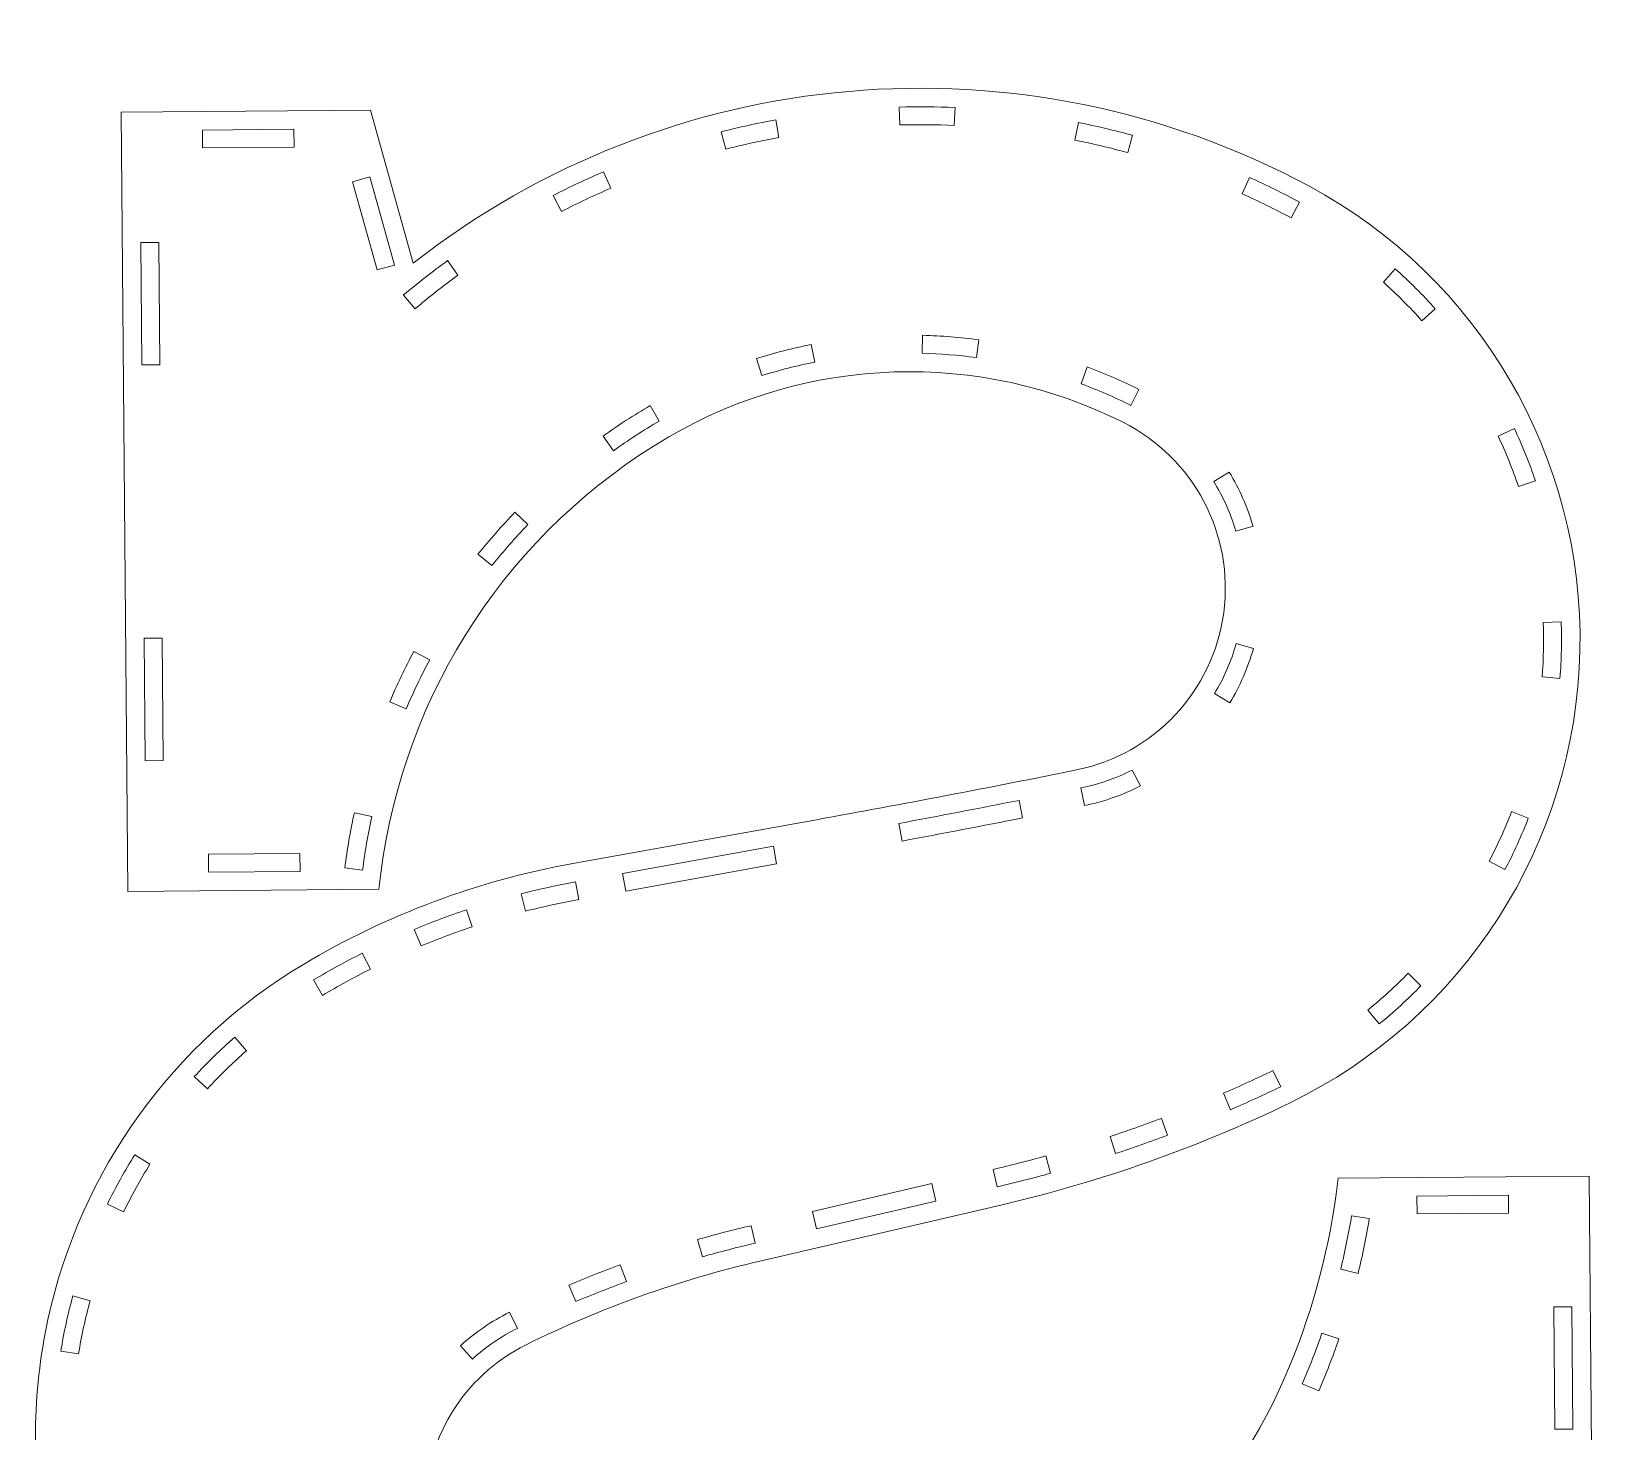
# Model space of a CAD drawing. Header units: millimetres. Extents: x -459 to 459, y -512 to 512.
# Drawn here: x 206.4 to 459.5, y -322.1 to -95.6 of the extents above; entities that cross this region are included whole.
import ezdxf

# ---------------------------------------------------------------- set-up
doc = ezdxf.new("R2010")
doc.units = ezdxf.units.MM
doc.header["$MEASUREMENT"] = 0
doc.layers.add('Camada 1', color=7, linetype='Continuous')

msp = doc.modelspace()

# ---------------------------------------------------------------- linework, layer by layer
at = {"layer": 'Camada 1', "color": 250, "lineweight": 20}
for points, knots in [([(409.9494, -382.9983), (409.9494, -382.9983), (419.3878, -407.0651), (419.3878, -407.0651), (419.3878, -407.0651), (419.3878, -407.0651), (459.4507, -406.7314), (459.4507, -406.7314), (459.4507, -406.7314), (459.4507, -406.7314), (458.4014, -280.7358), (458.4014, -280.7358), (458.4014, -280.7358), (458.4014, -280.7358), (417.8053, -281.0738), (417.8053, -281.0738), (417.8053, -281.0738), (417.8053, -281.0738), (417.4551, -283.6477), (417.4551, -283.6477), (417.4551, -283.6477), (416.0693, -293.8337), (413.2861, -303.799), (409.1931, -313.2289), (409.1931, -313.2289), (399.4175, -335.7508), (381.2881, -353.3094), (358.4696, -362.3608), (358.4696, -362.3608), (335.6518, -371.412), (310.4167, -371.0555), (287.8613, -361.3593), (287.8613, -361.3593), (277.3302, -356.8321), (270.3929, -346.5947), (270.0911, -335.1358), (270.0911, -335.1358), (269.7898, -323.6988), (276.1976, -313.0786), (286.456, -308.0129), (286.456, -308.0129), (298.4904, -302.0703), (311.1905, -297.5263), (324.2633, -294.4858), (324.2633, -294.4858), (324.2633, -294.4858), (363.2234, -285.4243), (363.2234, -285.4243), (363.2234, -285.4243), (379.3363, -281.6767), (395.0087, -276.1432), (409.9026, -268.9433), (409.9026, -268.9433), (438.0817, -255.321), (456.2401, -227.044), (456.903, -195.752), (456.903, -195.752), (457.5654, -164.4877), (440.5971, -135.4263), (413.0445, -120.636), (413.0445, -120.636), (366.46, -95.6292), (309.5877, -100.6839), (268.2036, -133.1255), (268.2036, -133.1255), (268.2036, -133.1255), (261.2526, -108.3715), (261.2526, -108.3715), (261.2526, -108.3715), (261.2526, -108.3715), (220.9607, -108.7071), (220.9607, -108.7071), (220.9607, -108.7071), (220.9607, -108.7071), (222.0099, -234.7027), (222.0099, -234.7027), (222.0099, -234.7027), (222.0099, -234.7027), (262.6309, -234.3645), (262.6309, -234.3645), (262.6309, -234.3645), (262.6309, -234.3645), (262.9599, -231.7628), (262.9599, -231.7628), (262.9599, -231.7628), (266.6883, -202.2806), (283.9078, -176.204), (309.5574, -161.1974), (309.5574, -161.1974), (332.0191, -148.0558), (359.7617, -147.1718), (383.0146, -158.8565), (383.0146, -158.8565), (394.4452, -164.6004), (400.9763, -176.9621), (399.2793, -189.6418), (399.2793, -189.6418), (397.5823, -202.3221), (388.0313, -212.5307), (375.4919, -215.0669), (375.4919, -215.0669), (361.4881, -217.8994), (347.4539, -220.5815), (333.3925, -223.1128), (333.3925, -223.1128), (333.3925, -223.1128), (294.0253, -230.1995), (294.0253, -230.1995), (294.0253, -230.1995), (278.6378, -232.9694), (263.8511, -238.4993), (250.4221, -246.5062), (250.4221, -246.5062), (229.299, -259.1007), (214.3408, -279.8912), (209.1134, -303.9221), (209.1134, -303.9221), (206.5284, -315.8055), (206.4121, -328.1123), (208.772, -340.0423), (208.772, -340.0423), (211.1324, -351.9741), (215.9226, -363.3033), (222.8381, -373.3093), (222.8381, -373.3093), (234.0073, -389.4699), (250.0272, -401.6715), (268.5747, -408.145), (268.5747, -408.145), (268.5747, -408.145), (269.0669, -408.3168), (269.0669, -408.3168), (269.0669, -408.3168), (269.0669, -408.3168), (364.0204, -407.5261), (364.0204, -407.5261), (364.0204, -407.5261), (364.0204, -407.5261), (364.4368, -407.3988), (364.4368, -407.3988), (364.4368, -407.3988), (381.0619, -402.3178), (396.534, -394.0164), (409.9494, -382.9983)], [0, 0, 0, 0, 0.02702703, 0.02702703, 0.02702703, 0.02702703, 0.05405405, 0.05405405, 0.05405405, 0.05405405, 0.08108108, 0.08108108, 0.08108108, 0.08108108, 0.10810811, 0.10810811, 0.10810811, 0.10810811, 0.13513514, 0.13513514, 0.13513514, 0.13513514, 0.16216216, 0.16216216, 0.16216216, 0.16216216, 0.18918919, 0.18918919, 0.18918919, 0.18918919, 0.21621622, 0.21621622, 0.21621622, 0.21621622, 0.24324324, 0.24324324, 0.24324324, 0.24324324, 0.27027027, 0.27027027, 0.27027027, 0.27027027, 0.2972973, 0.2972973, 0.2972973, 0.2972973, 0.32432432, 0.32432432, 0.32432432, 0.32432432, 0.35135135, 0.35135135, 0.35135135, 0.35135135, 0.37837838, 0.37837838, 0.37837838, 0.37837838, 0.40540541, 0.40540541, 0.40540541, 0.40540541, 0.43243243, 0.43243243, 0.43243243, 0.43243243, 0.45945946, 0.45945946, 0.45945946, 0.45945946, 0.48648649, 0.48648649, 0.48648649, 0.48648649, 0.51351351, 0.51351351, 0.51351351, 0.51351351, 0.54054054, 0.54054054, 0.54054054, 0.54054054, 0.56756757, 0.56756757, 0.56756757, 0.56756757, 0.59459459, 0.59459459, 0.59459459, 0.59459459, 0.62162162, 0.62162162, 0.62162162, 0.62162162, 0.64864865, 0.64864865, 0.64864865, 0.64864865, 0.67567568, 0.67567568, 0.67567568, 0.67567568, 0.7027027, 0.7027027, 0.7027027, 0.7027027, 0.72972973, 0.72972973, 0.72972973, 0.72972973, 0.75675676, 0.75675676, 0.75675676, 0.75675676, 0.78378378, 0.78378378, 0.78378378, 0.78378378, 0.81081081, 0.81081081, 0.81081081, 0.81081081, 0.83783784, 0.83783784, 0.83783784, 0.83783784, 0.86486486, 0.86486486, 0.86486486, 0.86486486, 0.89189189, 0.89189189, 0.89189189, 0.89189189, 0.91891892, 0.91891892, 0.91891892, 0.91891892, 0.94594595, 0.94594595, 0.94594595, 0.94594595, 1, 1, 1, 1]), ([(355.8223, -107.9508), (355.8223, -107.9508), (355.6941, -110.8502), (355.6941, -110.8502), (355.6941, -110.8502), (352.7606, -110.7228), (349.8226, -110.6971), (346.8873, -110.7734), (346.8873, -110.7734), (346.8873, -110.7734), (346.8098, -107.8774), (346.8098, -107.8774), (346.8098, -107.8774), (349.8114, -107.799), (352.8174, -107.8208), (355.8223, -107.9508)], [0, 0, 0, 0, 0.2, 0.2, 0.2, 0.2, 0.4, 0.4, 0.4, 0.4, 0.6, 0.6, 0.6, 0.6, 1, 1, 1, 1]), ([(326.8226, -109.9513), (326.8226, -109.9513), (327.3414, -112.8017), (327.3414, -112.8017), (327.3414, -112.8017), (324.453, -113.3298), (321.5829, -113.958), (318.7379, -114.6849), (318.7379, -114.6849), (318.7379, -114.6849), (318.0171, -111.8738), (318.0171, -111.8738), (318.0171, -111.8738), (320.9314, -111.1299), (323.8688, -110.4907), (326.8226, -109.9513)], [0, 0, 0, 0, 0.2, 0.2, 0.2, 0.2, 0.4, 0.4, 0.4, 0.4, 0.6, 0.6, 0.6, 0.6, 1, 1, 1, 1]), ([(384.5413, -112.4516), (384.5413, -112.4516), (383.7709, -115.2522), (383.7709, -115.2522), (383.7709, -115.2522), (380.9391, -114.4757), (378.0804, -113.7974), (375.2016, -113.219), (375.2016, -113.219), (375.2016, -113.219), (375.7709, -110.3741), (375.7709, -110.3741), (375.7709, -110.3741), (378.7093, -110.9642), (381.6349, -111.6542), (384.5413, -112.4516)], [0, 0, 0, 0, 0.2, 0.2, 0.2, 0.2, 0.4, 0.4, 0.4, 0.4, 0.6, 0.6, 0.6, 0.6, 1, 1, 1, 1]), ([(248.8848, -111.4746), (248.8848, -111.4746), (248.909, -114.3745), (248.909, -114.3745), (248.909, -114.3745), (248.909, -114.3745), (234.1095, -114.4978), (234.1095, -114.4978), (234.1095, -114.4978), (234.1095, -114.4978), (234.0853, -111.5979), (234.0853, -111.5979), (234.0853, -111.5979), (234.0853, -111.5979), (248.8848, -111.4746), (248.8848, -111.4746)], [0, 0, 0, 0, 0.2, 0.2, 0.2, 0.2, 0.4, 0.4, 0.4, 0.4, 0.6, 0.6, 0.6, 0.6, 1, 1, 1, 1]), ([(298.9912, -118.3412), (298.9912, -118.3412), (300.1324, -121.0086), (300.1324, -121.0086), (300.1324, -121.0086), (297.4337, -122.1658), (294.7752, -123.4166), (292.1632, -124.758), (292.1632, -124.758), (292.1632, -124.758), (290.8342, -122.1751), (290.8342, -122.1751), (290.8342, -122.1751), (293.5152, -120.7984), (296.2364, -119.522), (298.9912, -118.3412)], [0, 0, 0, 0, 0.2, 0.2, 0.2, 0.2, 0.4, 0.4, 0.4, 0.4, 0.6, 0.6, 0.6, 0.6, 1, 1, 1, 1]), ([(265.1732, -133.4304), (265.1732, -133.4304), (262.3812, -134.2144), (262.3812, -134.2144), (262.3812, -134.2144), (262.3812, -134.2144), (258.3801, -119.9655), (258.3801, -119.9655), (258.3801, -119.9655), (258.3801, -119.9655), (261.172, -119.1815), (261.172, -119.1815), (261.172, -119.1815), (261.172, -119.1815), (265.1732, -133.4304), (265.1732, -133.4304)], [0, 0, 0, 0, 0.2, 0.2, 0.2, 0.2, 0.4, 0.4, 0.4, 0.4, 0.6, 0.6, 0.6, 0.6, 1, 1, 1, 1]), ([(411.5371, -123.2328), (411.5371, -123.2328), (410.166, -125.7871), (410.166, -125.7871), (410.166, -125.7871), (407.5777, -124.4003), (404.9414, -123.1034), (402.2633, -121.8994), (402.2633, -121.8994), (402.2633, -121.8994), (403.4489, -119.2566), (403.4489, -119.2566), (403.4489, -119.2566), (406.1754, -120.4833), (408.8739, -121.8058), (411.5371, -123.2328)], [0, 0, 0, 0, 0.2, 0.2, 0.2, 0.2, 0.4, 0.4, 0.4, 0.4, 0.6, 0.6, 0.6, 0.6, 1, 1, 1, 1]), ([(224.1363, -129.7813), (224.1363, -129.7813), (227.0362, -129.7572), (227.0362, -129.7572), (227.0362, -129.7572), (227.0362, -129.7572), (227.2012, -149.5565), (227.2012, -149.5565), (227.2012, -149.5565), (227.2012, -149.5565), (224.3012, -149.5806), (224.3012, -149.5806), (224.3012, -149.5806), (224.3012, -149.5806), (224.1363, -129.7813), (224.1363, -129.7813)], [0, 0, 0, 0, 0.2, 0.2, 0.2, 0.2, 0.4, 0.4, 0.4, 0.4, 0.6, 0.6, 0.6, 0.6, 1, 1, 1, 1]), ([(273.7266, -132.7173), (273.7266, -132.7173), (275.4296, -135.0603), (275.4296, -135.0603), (275.4296, -135.0603), (273.0558, -136.7886), (270.7419, -138.5992), (268.4935, -140.4878), (268.4935, -140.4878), (268.4935, -140.4878), (266.6403, -138.2853), (266.6403, -138.2853), (266.6403, -138.2853), (266.6403, -138.2853), (266.6342, -138.2635), (266.6342, -138.2635), (266.6342, -138.2635), (268.9454, -136.3224), (271.3125, -134.4757), (273.7266, -132.7173)], [0, 0, 0, 0, 0.16666667, 0.16666667, 0.16666667, 0.16666667, 0.33333333, 0.33333333, 0.33333333, 0.33333333, 0.5, 0.5, 0.5, 0.5, 0.66666667, 0.66666667, 0.66666667, 0.66666667, 1, 1, 1, 1]), ([(433.5091, -140.5128), (433.5091, -140.5128), (431.3444, -142.4425), (431.3444, -142.4425), (431.3444, -142.4425), (429.3858, -140.251), (427.3026, -138.1716), (425.1075, -136.2172), (425.1075, -136.2172), (425.1075, -136.2172), (427.0329, -134.0491), (427.0329, -134.0491), (427.0329, -134.0491), (429.3205, -136.0861), (431.4825, -138.2441), (433.5091, -140.5128)], [0, 0, 0, 0, 0.2, 0.2, 0.2, 0.2, 0.4, 0.4, 0.4, 0.4, 0.6, 0.6, 0.6, 0.6, 1, 1, 1, 1]), ([(324.5985, -151.2949), (324.5985, -151.2949), (323.7306, -148.5269), (323.7306, -148.5269), (323.7306, -148.5269), (326.636, -147.6195), (329.5911, -146.8724), (332.5787, -146.29), (332.5787, -146.29), (332.5787, -146.29), (333.1305, -149.1386), (333.1305, -149.1386), (333.1305, -149.1386), (330.2571, -149.6987), (327.4087, -150.4176), (324.5985, -151.2949)], [0, 0, 0, 0, 0.2, 0.2, 0.2, 0.2, 0.4, 0.4, 0.4, 0.4, 0.6, 0.6, 0.6, 0.6, 1, 1, 1, 1]), ([(350.5092, -147.6867), (350.5092, -147.6867), (350.5806, -144.7858), (350.5806, -144.7858), (350.5806, -144.7858), (353.6234, -144.8644), (356.6615, -145.1106), (359.6773, -145.5232), (359.6773, -145.5232), (359.6773, -145.5232), (359.2808, -148.3961), (359.2808, -148.3961), (359.2808, -148.3961), (356.3681, -147.9983), (353.4397, -147.7622), (350.5092, -147.6867)], [0, 0, 0, 0, 0.2, 0.2, 0.2, 0.2, 0.4, 0.4, 0.4, 0.4, 0.6, 0.6, 0.6, 0.6, 1, 1, 1, 1]), ([(376.1992, -152.628), (376.1992, -152.628), (377.2019, -149.9071), (377.2019, -149.9071), (377.2019, -149.9071), (380.0567, -150.9631), (382.8529, -152.1763), (385.5743, -153.5398), (385.5743, -153.5398), (385.5743, -153.5398), (384.272, -156.1317), (384.272, -156.1317), (384.272, -156.1317), (381.6303, -154.8084), (378.9352, -153.6405), (376.1992, -152.628)], [0, 0, 0, 0, 0.2, 0.2, 0.2, 0.2, 0.4, 0.4, 0.4, 0.4, 0.6, 0.6, 0.6, 0.6, 1, 1, 1, 1]), ([(300.5718, -163.4453), (300.5718, -163.4453), (298.8846, -161.085), (298.8846, -161.085), (298.8846, -161.085), (301.3454, -159.3297), (303.8844, -157.6844), (306.4918, -156.1555), (306.4918, -156.1555), (306.4918, -156.1555), (307.9565, -158.6591), (307.9565, -158.6591), (307.9565, -158.6591), (305.4126, -160.151), (302.9498, -161.7492), (300.5718, -163.4453)], [0, 0, 0, 0, 0.2, 0.2, 0.2, 0.2, 0.4, 0.4, 0.4, 0.4, 0.6, 0.6, 0.6, 0.6, 1, 1, 1, 1]), ([(449.7078, -168.3219), (449.7078, -168.3219), (446.958, -169.2464), (446.958, -169.2464), (446.958, -169.2464), (446.0178, -166.4617), (444.9191, -163.7312), (443.6684, -161.0715), (443.6684, -161.0715), (443.6684, -161.0715), (446.2896, -159.8348), (446.2896, -159.8348), (446.2896, -159.8348), (447.5865, -162.5916), (448.7294, -165.4245), (449.7078, -168.3219)], [0, 0, 0, 0, 0.2, 0.2, 0.2, 0.2, 0.4, 0.4, 0.4, 0.4, 0.6, 0.6, 0.6, 0.6, 1, 1, 1, 1]), ([(397.6825, -168.4237), (397.6825, -168.4237), (400.1519, -166.9007), (400.1519, -166.9007), (400.1519, -166.9007), (401.8295, -169.6375), (403.1345, -172.5923), (404.0275, -175.6757), (404.0275, -175.6757), (404.0275, -175.6757), (401.2396, -176.4746), (401.2396, -176.4746), (401.2396, -176.4746), (400.4165, -173.6392), (399.2183, -170.9313), (397.6825, -168.4237)], [0, 0, 0, 0, 0.2, 0.2, 0.2, 0.2, 0.4, 0.4, 0.4, 0.4, 0.6, 0.6, 0.6, 0.6, 1, 1, 1, 1]), ([(280.9276, -182.0057), (280.9276, -182.0057), (278.6626, -180.1913), (278.6626, -180.1913), (278.6626, -180.1913), (280.5546, -177.834), (282.5519, -175.5615), (284.6466, -173.3824), (284.6466, -173.3824), (284.6466, -173.3824), (286.7358, -175.3946), (286.7358, -175.3946), (286.7358, -175.3946), (284.6994, -177.5138), (282.7619, -179.7201), (280.9276, -182.0057)], [0, 0, 0, 0, 0.2, 0.2, 0.2, 0.2, 0.4, 0.4, 0.4, 0.4, 0.6, 0.6, 0.6, 0.6, 1, 1, 1, 1]), ([(453.6745, -200.2595), (453.6745, -200.2595), (450.7856, -200.0294), (450.7856, -200.0294), (450.7856, -200.0294), (451.015, -197.0995), (451.0773, -194.1565), (450.9722, -191.2194), (450.9722, -191.2194), (450.9722, -191.2194), (453.8684, -191.1119), (453.8684, -191.1119), (453.8684, -191.1119), (453.9226, -192.6309), (453.9361, -194.1567), (453.9037, -195.6885), (453.9037, -195.6885), (453.8712, -197.2203), (453.793, -198.7441), (453.6745, -200.2595)], [0, 0, 0, 0, 0.16666667, 0.16666667, 0.16666667, 0.16666667, 0.33333333, 0.33333333, 0.33333333, 0.33333333, 0.5, 0.5, 0.5, 0.5, 0.66666667, 0.66666667, 0.66666667, 0.66666667, 1, 1, 1, 1]), ([(224.6692, -193.7791), (224.6692, -193.7791), (227.5692, -193.7549), (227.5692, -193.7549), (227.5692, -193.7549), (227.5692, -193.7549), (227.7341, -213.5542), (227.7341, -213.5542), (227.7341, -213.5542), (227.7341, -213.5542), (224.8341, -213.5784), (224.8341, -213.5784), (224.8341, -213.5784), (224.8341, -213.5784), (224.6692, -193.7791), (224.6692, -193.7791)], [0, 0, 0, 0, 0.2, 0.2, 0.2, 0.2, 0.4, 0.4, 0.4, 0.4, 0.6, 0.6, 0.6, 0.6, 1, 1, 1, 1]), ([(401.3002, -194.6396), (401.3002, -194.6396), (404.093, -195.4199), (404.093, -195.4199), (404.093, -195.4199), (403.2205, -198.5091), (401.9351, -201.4725), (400.2758, -204.2204), (400.2758, -204.2204), (400.2758, -204.2204), (397.7982, -202.7149), (397.7982, -202.7149), (397.7982, -202.7149), (399.3055, -200.2189), (400.4904, -197.5078), (401.3002, -194.6396)], [0, 0, 0, 0, 0.2, 0.2, 0.2, 0.2, 0.4, 0.4, 0.4, 0.4, 0.6, 0.6, 0.6, 0.6, 1, 1, 1, 1]), ([(267.0546, -205.1991), (267.0546, -205.1991), (264.3835, -204.0679), (264.3835, -204.0679), (264.3835, -204.0679), (265.565, -201.2857), (266.8707, -198.5565), (268.2955, -195.8907), (268.2955, -195.8907), (268.2955, -195.8907), (270.8536, -197.2613), (270.8536, -197.2613), (270.8536, -197.2613), (269.4722, -199.8459), (268.2035, -202.4939), (267.0546, -205.1991)], [0, 0, 0, 0, 0.2, 0.2, 0.2, 0.2, 0.4, 0.4, 0.4, 0.4, 0.6, 0.6, 0.6, 0.6, 1, 1, 1, 1]), ([(384.4938, -215.0833), (384.4938, -215.0833), (385.8149, -217.6637), (385.8149, -217.6637), (385.8149, -217.6637), (382.9533, -219.1186), (379.9042, -220.1847), (376.7596, -220.8298), (376.7596, -220.8298), (376.7596, -220.8298), (376.1845, -217.9866), (376.1845, -217.9866), (376.1845, -217.9866), (379.1216, -217.3832), (381.9085, -216.397), (384.4938, -215.0833)], [0, 0, 0, 0, 0.2, 0.2, 0.2, 0.2, 0.4, 0.4, 0.4, 0.4, 0.6, 0.6, 0.6, 0.6, 1, 1, 1, 1]), ([(366.1822, -219.9846), (366.1822, -219.9846), (366.7429, -222.83), (366.7429, -222.83), (366.7429, -222.83), (360.2578, -224.1076), (353.7665, -225.3531), (347.2691, -226.5664), (347.2691, -226.5664), (347.2691, -226.5664), (346.7368, -223.7157), (346.7368, -223.7157), (346.7368, -223.7157), (353.2247, -222.504), (359.7066, -221.2603), (366.1822, -219.9846)], [0, 0, 0, 0, 0.2, 0.2, 0.2, 0.2, 0.4, 0.4, 0.4, 0.4, 0.6, 0.6, 0.6, 0.6, 1, 1, 1, 1]), ([(259.9969, -231.2872), (259.9969, -231.2872), (257.1192, -230.9232), (257.1192, -230.9232), (257.1192, -230.9232), (257.5014, -227.9249), (258.0174, -224.9437), (258.6655, -221.9914), (258.6655, -221.9914), (258.6655, -221.9914), (261.4986, -222.6162), (261.4986, -222.6162), (261.4986, -222.6162), (260.8727, -225.4693), (260.3699, -228.3618), (259.9969, -231.2872)], [0, 0, 0, 0, 0.2, 0.2, 0.2, 0.2, 0.4, 0.4, 0.4, 0.4, 0.6, 0.6, 0.6, 0.6, 1, 1, 1, 1]), ([(444.778, -231.1876), (444.778, -231.1876), (442.2115, -229.841), (442.2115, -229.841), (442.2115, -229.841), (443.5737, -227.2366), (444.7871, -224.555), (445.8443, -221.8127), (445.8443, -221.8127), (445.8443, -221.8127), (448.5525, -222.8527), (448.5525, -222.8527), (448.5525, -222.8527), (447.452, -225.706), (446.1906, -228.4882), (444.778, -231.1876)], [0, 0, 0, 0, 0.2, 0.2, 0.2, 0.2, 0.4, 0.4, 0.4, 0.4, 0.6, 0.6, 0.6, 0.6, 1, 1, 1, 1]), ([(326.4444, -227.4117), (326.4444, -227.4117), (326.9582, -230.2659), (326.9582, -230.2659), (326.9582, -230.2659), (326.9582, -230.2659), (302.5504, -234.6597), (302.5504, -234.6597), (302.5504, -234.6597), (302.5504, -234.6597), (302.0366, -231.8055), (302.0366, -231.8055), (302.0366, -231.8055), (302.0366, -231.8055), (326.4444, -227.4117), (326.4444, -227.4117)], [0, 0, 0, 0, 0.2, 0.2, 0.2, 0.2, 0.4, 0.4, 0.4, 0.4, 0.6, 0.6, 0.6, 0.6, 1, 1, 1, 1]), ([(235.0846, -231.5937), (235.0846, -231.5937), (235.0604, -228.6938), (235.0604, -228.6938), (235.0604, -228.6938), (235.0604, -228.6938), (249.8599, -228.5705), (249.8599, -228.5705), (249.8599, -228.5705), (249.8599, -228.5705), (249.884, -231.4705), (249.884, -231.4705), (249.884, -231.4705), (249.884, -231.4705), (235.0846, -231.5937), (235.0846, -231.5937)], [0, 0, 0, 0, 0.2, 0.2, 0.2, 0.2, 0.4, 0.4, 0.4, 0.4, 0.6, 0.6, 0.6, 0.6, 1, 1, 1, 1]), ([(294.4586, -233.17), (294.4586, -233.17), (294.9723, -236.0238), (294.9723, -236.0238), (294.9723, -236.0238), (292.0827, -236.5464), (289.2117, -237.1714), (286.3664, -237.8974), (286.3664, -237.8974), (286.3664, -237.8974), (285.6474, -235.0883), (285.6474, -235.0883), (285.6474, -235.0883), (288.5572, -234.3459), (291.496, -233.7057), (294.4586, -233.17)], [0, 0, 0, 0, 0.2, 0.2, 0.2, 0.2, 0.4, 0.4, 0.4, 0.4, 0.6, 0.6, 0.6, 0.6, 1, 1, 1, 1]), ([(276.7911, -237.6937), (276.7911, -237.6937), (277.7077, -240.4446), (277.7077, -240.4446), (277.7077, -240.4446), (274.9226, -241.3751), (272.1705, -242.4043), (269.4582, -243.5297), (269.4582, -243.5297), (269.4582, -243.5297), (268.3448, -240.8525), (268.3448, -240.8525), (268.3448, -240.8525), (271.1221, -239.7001), (273.9392, -238.6464), (276.7911, -237.6937)], [0, 0, 0, 0, 0.2, 0.2, 0.2, 0.2, 0.4, 0.4, 0.4, 0.4, 0.6, 0.6, 0.6, 0.6, 1, 1, 1, 1]), ([(259.9523, -244.6977), (259.9523, -244.6977), (261.2529, -247.2892), (261.2529, -247.2892), (261.2529, -247.2892), (258.6296, -248.6086), (256.053, -250.0208), (253.5297, -251.5226), (253.5297, -251.5226), (253.5297, -251.5226), (252.0446, -249.0319), (252.0446, -249.0319), (252.0446, -249.0319), (254.6318, -247.4922), (257.2694, -246.0467), (259.9523, -244.6977)], [0, 0, 0, 0, 0.2, 0.2, 0.2, 0.2, 0.4, 0.4, 0.4, 0.4, 0.6, 0.6, 0.6, 0.6, 1, 1, 1, 1]), ([(424.4465, -256.1345), (424.4465, -256.1345), (422.6147, -253.8869), (422.6147, -253.8869), (422.6147, -253.8869), (424.8906, -252.0271), (427.06, -250.0379), (429.1096, -247.9314), (429.1096, -247.9314), (429.1096, -247.9314), (431.1906, -249.951), (431.1906, -249.951), (431.1906, -249.951), (429.0697, -252.1316), (426.8184, -254.1964), (424.4465, -256.1345)], [0, 0, 0, 0, 0.2, 0.2, 0.2, 0.2, 0.4, 0.4, 0.4, 0.4, 0.6, 0.6, 0.6, 0.6, 1, 1, 1, 1]), ([(239.3089, -258.2853), (239.3089, -258.2853), (241.2186, -260.4671), (241.2186, -260.4671), (241.2186, -260.4671), (239.0098, -262.4051), (236.9043, -264.4605), (234.9136, -266.6219), (234.9136, -266.6219), (234.9136, -266.6219), (232.7791, -264.6609), (232.7791, -264.6609), (232.7791, -264.6609), (234.8368, -262.4265), (237.0154, -260.2975), (239.3089, -258.2853)], [0, 0, 0, 0, 0.2, 0.2, 0.2, 0.2, 0.4, 0.4, 0.4, 0.4, 0.6, 0.6, 0.6, 0.6, 1, 1, 1, 1]), ([(400.3937, -270.0026), (400.3937, -270.0026), (399.2407, -267.3421), (399.2407, -267.3421), (399.2407, -267.3421), (401.9331, -266.1737), (404.6018, -264.9509), (407.2448, -263.6748), (407.2448, -263.6748), (407.2448, -263.6748), (408.5069, -266.2856), (408.5069, -266.2856), (408.5069, -266.2856), (405.8267, -267.5797), (403.1217, -268.8189), (400.3937, -270.0026)], [0, 0, 0, 0, 0.2, 0.2, 0.2, 0.2, 0.4, 0.4, 0.4, 0.4, 0.6, 0.6, 0.6, 0.6, 1, 1, 1, 1]), ([(381.7991, -277.093), (381.7991, -277.093), (380.8903, -274.3393), (380.8903, -274.3393), (380.8903, -274.3393), (383.677, -273.4183), (386.4451, -272.441), (389.1923, -271.4081), (389.1923, -271.4081), (389.1923, -271.4081), (390.214, -274.122), (390.214, -274.122), (390.214, -274.122), (387.4293, -275.169), (384.6239, -276.1595), (381.7991, -277.093)], [0, 0, 0, 0, 0.2, 0.2, 0.2, 0.2, 0.4, 0.4, 0.4, 0.4, 0.6, 0.6, 0.6, 0.6, 1, 1, 1, 1]), ([(223.1491, -277.2839), (223.1491, -277.2839), (225.6055, -278.8246), (225.6055, -278.8246), (225.6055, -278.8246), (224.0471, -281.3159), (222.6214, -283.8898), (221.3362, -286.5323), (221.3362, -286.5323), (221.3362, -286.5323), (218.728, -285.2677), (218.728, -285.2677), (218.728, -285.2677), (220.0615, -282.5261), (221.5368, -279.8607), (223.1491, -277.2839)], [0, 0, 0, 0, 0.2, 0.2, 0.2, 0.2, 0.4, 0.4, 0.4, 0.4, 0.6, 0.6, 0.6, 0.6, 1, 1, 1, 1]), ([(362.6413, -282.4794), (362.6413, -282.4794), (361.9843, -279.6549), (361.9843, -279.6549), (361.9843, -279.6549), (364.8426, -278.9888), (367.6875, -278.2648), (370.5166, -277.4836), (370.5166, -277.4836), (370.5166, -277.4836), (371.2897, -280.2785), (371.2897, -280.2785), (371.2897, -280.2785), (368.4233, -281.07), (365.54, -281.8038), (362.6413, -282.4794)], [0, 0, 0, 0, 0.2, 0.2, 0.2, 0.2, 0.4, 0.4, 0.4, 0.4, 0.6, 0.6, 0.6, 0.6, 1, 1, 1, 1]), ([(333.4213, -289.2757), (333.4213, -289.2757), (332.7643, -286.4511), (332.7643, -286.4511), (332.7643, -286.4511), (332.7643, -286.4511), (352.0495, -281.9657), (352.0495, -281.9657), (352.0495, -281.9657), (352.0495, -281.9657), (352.7063, -284.7903), (352.7063, -284.7903), (352.7063, -284.7903), (352.7063, -284.7903), (333.4213, -289.2757), (333.4213, -289.2757)], [0, 0, 0, 0, 0.2, 0.2, 0.2, 0.2, 0.4, 0.4, 0.4, 0.4, 0.6, 0.6, 0.6, 0.6, 1, 1, 1, 1]), ([(445.327, -283.8448), (445.327, -283.8448), (445.3511, -286.7446), (445.3511, -286.7446), (445.3511, -286.7446), (445.3511, -286.7446), (430.5517, -286.8679), (430.5517, -286.8679), (430.5517, -286.8679), (430.5517, -286.8679), (430.5275, -283.968), (430.5275, -283.968), (430.5275, -283.968), (430.5275, -283.968), (445.327, -283.8448), (445.327, -283.8448)], [0, 0, 0, 0, 0.2, 0.2, 0.2, 0.2, 0.4, 0.4, 0.4, 0.4, 0.6, 0.6, 0.6, 0.6, 1, 1, 1, 1]), ([(419.9623, -287.1546), (419.9623, -287.1546), (422.8249, -287.6211), (422.8249, -287.6211), (422.8249, -287.6211), (422.3383, -290.5911), (421.7382, -293.5424), (421.0264, -296.4666), (421.0264, -296.4666), (421.0264, -296.4666), (418.2091, -295.7783), (418.2091, -295.7783), (418.2091, -295.7783), (418.9025, -292.929), (419.4874, -290.0524), (419.9623, -287.1546)], [0, 0, 0, 0, 0.2, 0.2, 0.2, 0.2, 0.4, 0.4, 0.4, 0.4, 0.6, 0.6, 0.6, 0.6, 1, 1, 1, 1]), ([(314.9683, -293.7963), (314.9683, -293.7963), (314.1693, -291.0085), (314.1693, -291.0085), (314.1693, -291.0085), (317.0369, -290.1884), (319.9248, -289.4392), (322.8295, -288.7619), (322.8295, -288.7619), (322.8295, -288.7619), (323.4865, -291.5866), (323.4865, -291.5866), (323.4865, -291.5866), (320.6278, -292.2532), (317.7874, -292.9899), (314.9683, -293.7963)], [0, 0, 0, 0, 0.2, 0.2, 0.2, 0.2, 0.4, 0.4, 0.4, 0.4, 0.6, 0.6, 0.6, 0.6, 1, 1, 1, 1]), ([(293.3604, -298.3615), (296.1067, -297.198), (298.8817, -296.1024), (301.6822, -295.0762), (301.6822, -295.0762), (301.6822, -295.0762), (302.6785, -297.7998), (302.6785, -297.7998), (302.6785, -297.7998), (299.9244, -298.8091), (297.1951, -299.8866), (294.4932, -301.0312), (294.4932, -301.0312), (294.4932, -301.0312), (293.3604, -298.3615), (293.3604, -298.3615)], [0, 0, 0, 0, 0.2, 0.2, 0.2, 0.2, 0.4, 0.4, 0.4, 0.4, 0.6, 0.6, 0.6, 0.6, 1, 1, 1, 1]), ([(213.134, -300.1266), (213.134, -300.1266), (215.9295, -300.896), (215.9295, -300.896), (215.9295, -300.896), (215.1532, -303.7302), (214.5278, -306.6052), (214.0566, -309.5058), (214.0566, -309.5058), (214.0566, -309.5058), (211.1941, -309.0443), (211.1941, -309.0443), (211.1941, -309.0443), (211.4375, -307.5461), (211.7205, -306.0508), (212.0448, -304.5598), (212.0448, -304.5598), (212.3692, -303.0686), (212.7329, -301.5906), (213.134, -300.1266)], [0, 0, 0, 0, 0.16666667, 0.16666667, 0.16666667, 0.16666667, 0.33333333, 0.33333333, 0.33333333, 0.33333333, 0.5, 0.5, 0.5, 0.5, 0.66666667, 0.66666667, 0.66666667, 0.66666667, 1, 1, 1, 1]), ([(277.7641, -310.3231), (277.7641, -310.3231), (275.8142, -308.1768), (275.8142, -308.1768), (275.8142, -308.1768), (278.2005, -306.0212), (280.8749, -304.1989), (283.7543, -302.7671), (283.7543, -302.7671), (283.7543, -302.7671), (285.0386, -305.368), (285.0386, -305.368), (285.0386, -305.368), (282.3585, -306.7016), (279.9201, -308.3762), (277.7641, -310.3231)], [0, 0, 0, 0, 0.2, 0.2, 0.2, 0.2, 0.4, 0.4, 0.4, 0.4, 0.6, 0.6, 0.6, 0.6, 1, 1, 1, 1]), ([(455.7421, -321.6594), (455.7421, -321.6594), (452.8423, -321.6835), (452.8423, -321.6835), (452.8423, -321.6835), (452.8423, -321.6835), (452.6774, -301.8842), (452.6774, -301.8842), (452.6774, -301.8842), (452.6774, -301.8842), (455.5772, -301.86), (455.5772, -301.86), (455.5772, -301.86), (455.5772, -301.86), (455.7421, -321.6594), (455.7421, -321.6594)], [0, 0, 0, 0, 0.2, 0.2, 0.2, 0.2, 0.4, 0.4, 0.4, 0.4, 0.6, 0.6, 0.6, 0.6, 1, 1, 1, 1]), ([(415.1709, -306.1285), (415.1709, -306.1285), (417.9132, -307.0722), (417.9132, -307.0722), (417.9132, -307.0722), (416.9314, -309.9171), (415.841, -312.7245), (414.645, -315.4862), (414.645, -315.4862), (414.645, -315.4862), (411.9846, -314.3316), (411.9846, -314.3316), (411.9846, -314.3316), (413.1517, -311.6361), (414.2146, -308.8999), (415.1709, -306.1285)], [0, 0, 0, 0, 0.2, 0.2, 0.2, 0.2, 0.4, 0.4, 0.4, 0.4, 0.6, 0.6, 0.6, 0.6, 1, 1, 1, 1])]:
    msp.add_open_spline(points, degree=3, knots=knots, dxfattribs=at)

doc.saveas('drawing.dxf')
